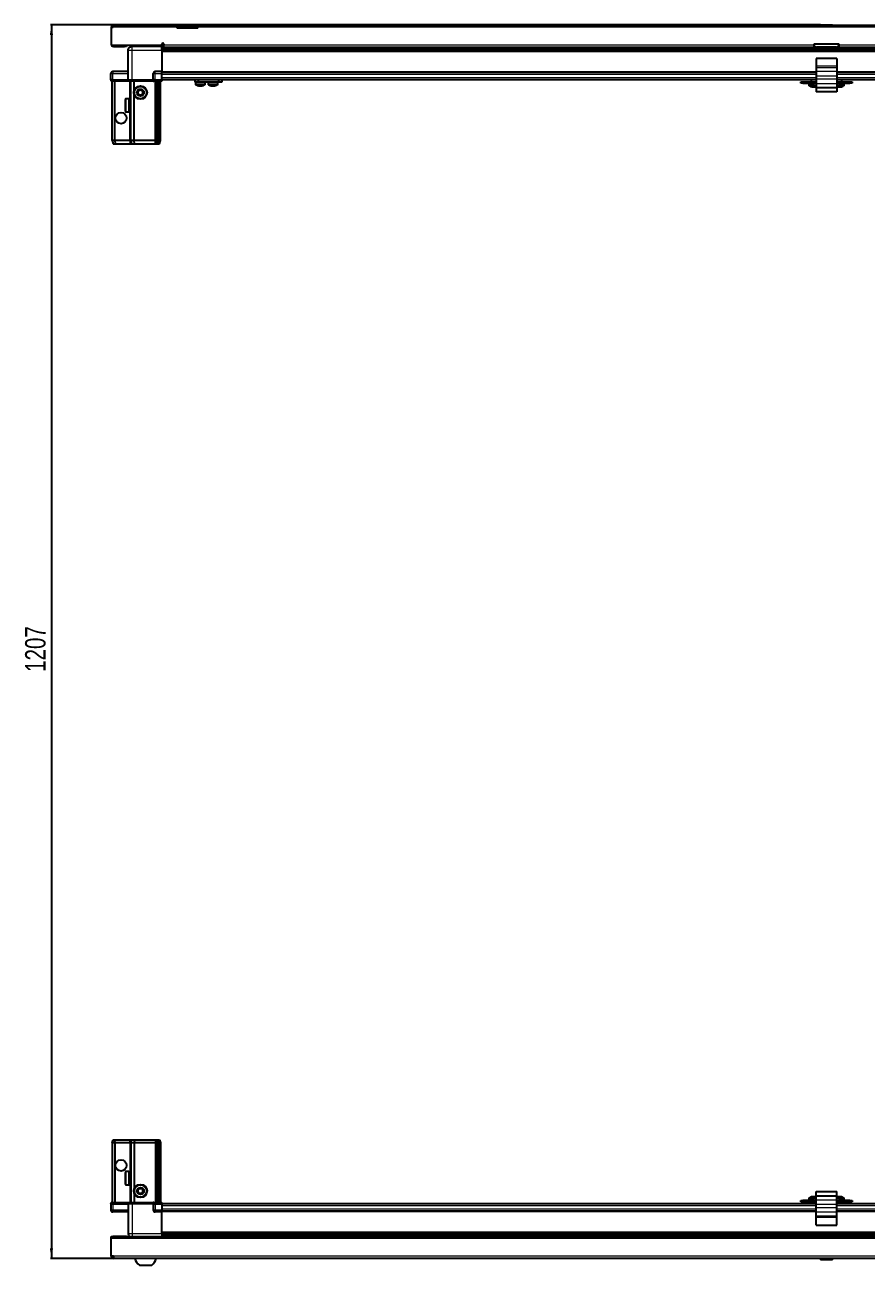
# Model space of a CAD drawing. Header units: millimetres. Extents: x 1256 to 5880, y -366 to 2004.
# Drawn here: x 1328 to 2152, y -366 to 848 of the extents above; entities that cross this region are included whole.
import ezdxf

# ---------------------------------------------------------------- set-up
doc = ezdxf.new("R2010")
doc.units = ezdxf.units.MM
doc.layers.add('FORMAT', color=7, linetype='Continuous')
doc.styles.add('SLDTEXTSTYLE0', font='TXT', dxfattribs={"width": 0.75})
doc.dimstyles.new('SLDDIMSTYLE0', dxfattribs={"dimtxt": 20, "dimasz": 10, "dimexe": 0, "dimexo": 0.0625, "dimgap": 5, "dimtad": 2, "dimdec": 1, "dimrnd": 1e-09, "dimzin": 12, "dimdsep": 46, "dimtxsty": 'SLDTEXTSTYLE0', "dimsah": 1, "dimcen": 0.09, "dimadec": 0, "dimazin": 3, "dimtfac": 1, "dimtofl": 0, "dimtmove": 0, "dimatfit": 3, "dimfxl": 0, "dimfrac": 2, "dimtolj": 1, "dimtzin": 12, "dimarcsym": 0})

# ---------------------------------------------------------------- blocks, each defined once
blk = doc.blocks.new('_D_9')
at = {"layer": 'FORMAT'}
for p, q in [((2106.7, 847.9), (1353.5, 847.9)), ((1354.5, 847.9), (1354.5, -359.1)), ((1415.1, -359.1), (1353.5, -359.1))]:
    blk.add_line(p, q, dxfattribs=at)
for points in [[(1354.5, 847.9), (1352.9, 837.9), (1356, 837.9)], [(1354.5, -359.1), (1356, -349.1), (1352.9, -349.1)]]:
    blk.add_solid(points, dxfattribs=at)
at = {"layer": 'FORMAT', "insert": (1328.7, 214.9), "char_height": 20, "attachment_point": 1, "rotation": 90, "style": 'SLDTEXTSTYLE0'}
blk.add_mtext('1207', dxfattribs=at)

msp = doc.modelspace()

# ---------------------------------------------------------------- linework, layer by layer
at = {"color": 7, "linetype": 'Continuous', "lineweight": 25}
for p, q in [((1413.99, 845.53), (1412.99, 845.53)), ((1412.99, 845.53), (1412.99, 844.63)), ((1412.99, 844.63), (1412.99, 828.13)), ((1413.99, 844.63), (1412.99, 844.63)), ((1413.99, 845.53), (1413.99, 844.63)), ((1414.59, 847.63), (1477.49, 847.63)), ((1477.49, 845.53), (1477.49, 847.63)), ((1477.49, 847.63), (1487.49, 847.63)), ((1487.49, 846.13), (1477.49, 846.13)), ((1477.49, 844.63), (1477.49, 845.53)), ((1497.49, 844.63), (1477.49, 844.63)), ((1487.49, 847.63), (1497.49, 847.63)), ((1497.49, 846.13), (1487.49, 846.13)), ((1497.49, 847.63), (2727.49, 847.63)), ((1497.49, 847.63), (1497.49, 845.53)), ((1497.49, 844.63), (1497.49, 845.53)), ((2106.7, 847.93), (2106.7, 847.63)), ((2106.7, 847.93), (2118.27, 847.93)), ((2118.27, 847.63), (2118.27, 847.93)), ((1412.99, 828.13), (1462.49, 828.13)), ((1415.09, 826.63), (1425.99, 826.63)), ((1427.99, 826.63), (1425.99, 826.63)), ((1427.99, 828.13), (1427.99, 826.63)), ((1433.24, 828.13), (1433.24, 826.63)), ((1462.49, 826.63), (1433.49, 826.63)), ((1459.74, 826.63), (1459.74, 828.13)), ((1462.49, 828.13), (1462.49, 828.98)), ((1462.49, 828.13), (1462.49, 826.63)), ((1462.49, 825.98), (1486.37, 825.98)), ((1464.49, 828.98), (1464.49, 828.23)), ((1464.49, 826.13), (1464.49, 828.23)), ((1464.49, 826.13), (2099.99, 826.13)), ((1480.99, 826.13), (1480.99, 825.98)), ((1481.15, 826.13), (1481.15, 825.98)), ((1481.36, 826.13), (1481.36, 825.98)), ((1481.91, 826.13), (1481.91, 825.98)), ((1482.32, 826.13), (1482.32, 825.98)), ((1483.21, 826.13), (1483.21, 825.98)), ((1483.79, 826.13), (1483.79, 825.98)), ((1484.93, 826.13), (1484.93, 825.98)), ((1485.63, 826.13), (1485.63, 825.98)), ((1486.37, 825.98), (1486.91, 825.98)), ((1486.91, 826.13), (1486.91, 825.98)), ((1486.91, 825.98), (1487.64, 825.98)), ((1486.91, 825.98), (1486.91, 825.98)), ((1487.09, 826.13), (1487.09, 825.98)), ((1487.59, 826.13), (1487.59, 825.98)), ((1487.64, 826.13), (1487.64, 825.98)), ((1487.64, 825.98), (1488.61, 825.98)), ((1487.64, 825.98), (1487.64, 825.98)), ((1488.61, 825.98), (2736.37, 825.98)), ((1488.93, 826.13), (1488.93, 825.98)), ((1488.95, 826.13), (1488.95, 825.98)), ((1489.64, 826.13), (1489.64, 825.98)), ((1490.82, 826.13), (1490.82, 825.98)), ((1491.43, 826.13), (1491.43, 825.98)), ((1492.38, 826.13), (1492.38, 825.98)), ((1492.84, 826.13), (1492.84, 825.98)), ((1493.47, 826.13), (1493.47, 825.98)), ((1493.72, 826.13), (1493.72, 825.98)), ((1493.96, 826.13), (1493.96, 825.98)), ((1493.99, 826.13), (1493.99, 825.98)), ((2124.99, 829.13), (2099.99, 829.13)), ((2099.99, 829.13), (2099.99, 828.23)), ((2099.99, 828.23), (2099.99, 826.13)), ((2121.99, 826.13), (2102.99, 826.13)), ((2124.99, 828.23), (2124.99, 829.13)), ((2124.99, 826.13), (2124.99, 828.23)), ((2124.99, 826.13), (2760.49, 826.13)), ((1429.49, 794.13), (1429.49, 823.13)), ((2762.49, 824.19), (1462.49, 824.19)), ((2762.49, 824.15), (1462.49, 824.15)), ((1462.49, 823.13), (1462.49, 802.13)), ((2122.49, 815.08), (2102.49, 815.08)), ((2102.49, 815.08), (2102.49, 807.35)), ((2122.49, 815.08), (2122.49, 807.35)), ((1429.49, 802.13), (1414.49, 802.13)), ((1462.49, 802.13), (1455.99, 802.13)), ((1462.49, 800.13), (1462.49, 802.13)), ((1462.49, 801.48), (2102.49, 801.48)), ((2102.49, 807.35), (2102.49, 805.91)), ((2102.49, 805.91), (2102.49, 802.14)), ((2102.49, 802.14), (2102.49, 797.82)), ((2122.49, 807.35), (2122.49, 805.91)), ((2122.49, 805.91), (2122.49, 802.14)), ((2122.49, 802.14), (2122.49, 797.82)), ((2122.49, 801.48), (2762.49, 801.48)), ((1412.49, 794.13), (1412.49, 800.13)), ((1412.49, 794.13), (1412.49, 793.8)), ((1414.49, 794.13), (1412.49, 794.13)), ((1412.49, 794.13), (1412.49, 793.8)), ((1412.49, 794.13), (1412.49, 794.13)), ((1412.49, 793.8), (1412.99, 792.93)), ((1412.49, 793.8), (1412.99, 792.93)), ((1412.99, 792.93), (1414.49, 792.93)), ((1413.99, 734.63), (1413.99, 792.93)), ((1414.49, 794.13), (1429.29, 794.13)), ((1429.29, 792.93), (1414.49, 792.93)), ((1416.49, 734.63), (1416.49, 792.93)), ((1429.29, 794.13), (1429.49, 794.13)), ((1429.49, 792.93), (1429.29, 792.93)), ((1429.49, 794.13), (1429.49, 792.93)), ((1429.49, 794.13), (1433.49, 794.13)), ((1433.49, 792.93), (1429.49, 792.93)), ((1431.99, 734.63), (1431.99, 792.93)), ((1433.49, 794.13), (1453.79, 794.13)), ((1453.79, 792.93), (1433.49, 792.93)), ((1435.49, 784.13), (1435.49, 792.93)), ((1453.79, 794.13), (1453.99, 794.13)), ((1453.99, 792.93), (1453.79, 792.93)), ((1453.99, 794.13), (1453.99, 800.13)), ((1453.99, 794.13), (1453.99, 792.93)), ((1455.99, 794.13), (1453.99, 794.13)), ((1453.99, 794.13), (1455.99, 794.13)), ((1453.99, 792.93), (1454.67, 792.93)), ((1462.49, 792.93), (1454.67, 792.93)), ((1455.99, 794.13), (1462.49, 794.13)), ((1455.99, 793.8), (1462.49, 793.8)), ((1456.99, 734.63), (1456.99, 792.93)), ((1457.99, 734.63), (1457.99, 792.93)), ((1459.49, 734.63), (1459.49, 792.93)), ((1460.99, 734.63), (1460.99, 792.93)), ((1462.49, 794.13), (1462.49, 800.13)), ((1462.49, 794.28), (2102.49, 794.28)), ((1462.49, 794.13), (1462.49, 793.8)), ((1462.49, 793.8), (1462.49, 792.93)), ((1494.94, 791.78), (1494.94, 794.28)), ((1497.94, 791.78), (1494.94, 791.78)), ((1495.29, 791.78), (1495.29, 789.87)), ((1497.94, 794.28), (1497.94, 791.78)), ((1518.14, 791.78), (1497.94, 791.78)), ((1504.79, 789.87), (1504.79, 791.78)), ((1507.74, 791.78), (1507.74, 789.87)), ((1507.79, 791.78), (1507.79, 789.87)), ((1517.29, 789.87), (1517.29, 791.78)), ((1518.14, 791.78), (1518.14, 794.28)), ((1521.14, 791.78), (1518.14, 791.78)), ((1521.14, 794.28), (1521.14, 791.78)), ((2087.49, 790.78), (2087.49, 792.28)), ((2087.49, 792.28), (2089.49, 792.28)), ((2089.49, 790.78), (2087.49, 790.78)), ((2089.49, 792.28), (2089.49, 790.78)), ((2089.49, 792.28), (2100.74, 792.28)), ((2089.49, 790.78), (2100.74, 790.78)), ((2095.24, 790.78), (2095.24, 788.87)), ((2097.49, 794.28), (2097.49, 792.28)), ((2100.74, 790.78), (2100.74, 792.28)), ((2100.74, 792.28), (2102.49, 792.28)), ((2102.49, 790.78), (2100.74, 790.78)), ((2102.49, 797.82), (2102.49, 794.59)), ((2102.49, 794.59), (2102.49, 790.26)), ((2102.49, 790.26), (2102.49, 786.28)), ((2122.49, 797.82), (2122.49, 794.59)), ((2122.49, 794.59), (2122.49, 790.26)), ((2122.49, 794.28), (2762.49, 794.28)), ((2122.49, 792.28), (2124.24, 792.28)), ((2124.24, 790.78), (2122.49, 790.78)), ((2122.49, 790.26), (2122.49, 786.28)), ((2124.24, 792.28), (2124.24, 790.78)), ((2124.24, 792.28), (2135.49, 792.28)), ((2124.24, 790.78), (2135.49, 790.78)), ((2127.49, 792.28), (2127.49, 794.28)), ((2129.74, 788.87), (2129.74, 790.78)), ((2135.49, 790.78), (2135.49, 792.28)), ((2135.49, 792.28), (2137.49, 792.28)), ((2137.49, 790.78), (2135.49, 790.78)), ((2137.49, 792.28), (2137.49, 790.78)), ((1435.49, 734.63), (1435.49, 779.13)), ((2122.49, 786.28), (2102.49, 786.28)), ((2102.49, 786.28), (2102.49, 782.28)), ((2122.49, 782.28), (2102.49, 782.28)), ((2122.49, 787.48), (2122.74, 787.4)), ((2122.49, 786.28), (2122.49, 782.28)), ((1426.79, 763.43), (1426.79, 774.83)), ((1430.49, 775.63), (1427.59, 775.63)), ((1429.99, 775.54), (1430.49, 775.54)), ((1429.99, 775.54), (1429.99, 775.37)), ((1429.99, 775.37), (1430.49, 775.37)), ((1429.99, 774.88), (1430.49, 774.88)), ((1429.99, 774.88), (1429.99, 774.5)), ((1429.99, 774.5), (1430.49, 774.5)), ((1429.99, 773.67), (1430.49, 773.67)), ((1429.99, 773.67), (1429.99, 773.11)), ((1429.99, 773.11), (1430.49, 773.11)), ((1429.99, 772.01), (1430.49, 772.01)), ((1429.99, 772.01), (1429.99, 771.33)), ((1429.99, 771.33), (1430.49, 771.33)), ((1429.99, 770.07), (1430.49, 770.07)), ((1429.99, 770.07), (1429.99, 769.33)), ((1429.99, 769.76), (1430.49, 769.76)), ((1429.99, 769.33), (1430.49, 769.33)), ((1429.99, 768.03), (1430.49, 768.03)), ((1429.99, 768.03), (1429.99, 767.31)), ((1429.99, 767.9), (1430.49, 767.9)), ((1429.99, 767.31), (1430.49, 767.31)), ((1429.99, 766.11), (1430.49, 766.11)), ((1429.99, 766.11), (1429.99, 765.47)), ((1429.99, 765.47), (1430.49, 765.47)), ((1430.49, 775.54), (1430.49, 775.63)), ((1430.49, 775.37), (1430.49, 775.54)), ((1430.49, 774.88), (1430.49, 775.37)), ((1430.49, 774.5), (1430.49, 774.88)), ((1430.49, 773.67), (1430.49, 774.5)), ((1430.49, 773.11), (1430.49, 773.67)), ((1430.59, 773.53), (1430.49, 773.53)), ((1430.49, 772.01), (1430.49, 773.11)), ((1430.49, 771.33), (1430.49, 772.01)), ((1430.49, 770.07), (1430.49, 771.33)), ((1430.49, 769.76), (1430.49, 770.07)), ((1430.49, 768.03), (1430.49, 769.33)), ((1430.49, 767.31), (1430.49, 767.9)), ((1430.49, 766.11), (1430.49, 767.31)), ((1430.49, 765.47), (1430.49, 766.11)), ((1430.49, 764.48), (1430.49, 765.47)), ((1430.49, 764.73), (1430.59, 764.73)), ((1430.59, 772.02), (1430.59, 773.53)), ((1430.59, 764.73), (1430.59, 772.02)), ((1431.47, 772.44), (1430.99, 773.13)), ((1430.99, 765.13), (1430.99, 773.13)), ((1430.99, 765.13), (1431.47, 765.82)), ((1431.96, 773.13), (1431.47, 772.44)), ((1431.47, 765.82), (1431.47, 772.44)), ((1431.47, 765.82), (1431.96, 765.13)), ((1431.99, 773.13), (1431.96, 773.13)), ((1431.96, 765.13), (1431.96, 773.13)), ((1431.96, 765.13), (1431.99, 765.13)), ((1427.59, 762.63), (1430.49, 762.63)), ((1429.99, 764.48), (1430.49, 764.48)), ((1429.99, 764.48), (1429.99, 763.99)), ((1429.99, 763.99), (1430.49, 763.99)), ((1429.99, 763.3), (1430.49, 763.3)), ((1429.99, 763.3), (1429.99, 763.01)), ((1429.99, 763.01), (1430.49, 763.01)), ((1429.99, 762.7), (1430.49, 762.7)), ((1429.99, 762.7), (1429.99, 762.63)), ((1429.99, 762.63), (1430.49, 762.63)), ((1430.49, 763.99), (1430.49, 764.48)), ((1430.49, 763.3), (1430.49, 763.99)), ((1430.49, 763.01), (1430.49, 763.3)), ((1430.49, 762.7), (1430.49, 763.01)), ((1430.49, 762.63), (1430.49, 762.7)), ((1430.49, 762.63), (1430.49, 762.63)), ((1413.99, 734.63), (1414.79, 731.63)), ((1416.49, 734.63), (1413.99, 734.63)), ((1414.79, 731.63), (1416.64, 731.63)), ((1430.99, 734.63), (1416.49, 734.63)), ((1416.49, 734.63), (1416.64, 731.63)), ((1416.64, 731.63), (1430.99, 731.63)), ((1431.99, 734.63), (1430.99, 734.63)), ((1430.99, 731.63), (1432.79, 731.63)), ((1435.49, 734.63), (1431.99, 734.63)), ((1431.99, 734.63), (1432.79, 731.63)), ((1432.79, 731.63), (1435.82, 731.63)), ((1455.99, 734.63), (1435.49, 734.63)), ((1435.82, 731.63), (1435.49, 734.63)), ((1435.82, 731.63), (1455.99, 731.63)), ((1456.99, 734.63), (1455.99, 734.63)), ((1455.99, 731.63), (1457.79, 731.63)), ((1457.99, 734.63), (1456.99, 734.63)), ((1457.79, 731.63), (1456.99, 734.63)), ((1457.79, 731.63), (1458.53, 731.63)), ((1459.49, 734.63), (1457.99, 734.63)), ((1458.53, 731.63), (1457.99, 734.63)), ((1458.53, 731.63), (1459.03, 731.63)), ((1459.03, 731.63), (1459.49, 734.63)), ((1459.03, 731.63), (1460.18, 731.63)), ((1460.99, 734.63), (1459.49, 734.63)), ((1460.18, 731.63), (1460.99, 734.63)), ((1413.99, -246.07), (1414.79, -243.07)), ((1413.99, -246.07), (1413.99, -304.37)), ((1416.49, -246.07), (1413.99, -246.07)), ((1414.79, -243.07), (1416.64, -243.07)), ((1416.49, -246.07), (1416.64, -243.07)), ((1430.99, -246.07), (1416.49, -246.07)), ((1416.49, -246.07), (1416.49, -304.37)), ((1416.64, -243.07), (1430.99, -243.07)), ((1430.99, -243.07), (1432.79, -243.07)), ((1431.99, -246.07), (1430.99, -246.07)), ((1431.99, -246.07), (1432.79, -243.07)), ((1435.49, -246.07), (1431.99, -246.07)), ((1431.99, -246.07), (1431.99, -304.37)), ((1432.79, -243.07), (1435.82, -243.07)), ((1435.82, -243.07), (1435.49, -246.07)), ((1435.49, -246.07), (1435.49, -290.57)), ((1455.99, -246.07), (1435.49, -246.07)), ((1435.82, -243.07), (1455.99, -243.07)), ((1455.99, -243.07), (1457.79, -243.07)), ((1456.99, -246.07), (1455.99, -246.07)), ((1457.79, -243.07), (1456.99, -246.07)), ((1456.99, -246.07), (1456.99, -304.37)), ((1457.99, -246.07), (1456.99, -246.07)), ((1457.79, -243.07), (1458.53, -243.07)), ((1458.53, -243.07), (1457.99, -246.07)), ((1457.99, -246.07), (1457.99, -304.37)), ((1459.49, -246.07), (1457.99, -246.07)), ((1458.53, -243.07), (1459.03, -243.07)), ((1459.03, -243.07), (1460.18, -243.07)), ((1459.03, -243.07), (1459.49, -246.07)), ((1459.49, -246.07), (1459.49, -304.37)), ((1460.99, -246.07), (1459.49, -246.07)), ((1460.18, -243.07), (1460.99, -246.07)), ((1460.99, -246.07), (1460.99, -304.37)), ((1426.79, -286.27), (1426.79, -274.87)), ((1429.99, -274.07), (1427.59, -274.07)), ((1429.99, -274.07), (1429.99, -274.08)), ((1429.99, -274.08), (1430.49, -274.08)), ((1429.99, -274.26), (1430.49, -274.26)), ((1429.99, -274.26), (1429.99, -274.48)), ((1429.99, -274.48), (1430.49, -274.48)), ((1429.99, -275.06), (1430.49, -275.06)), ((1429.99, -275.06), (1429.99, -275.48)), ((1429.99, -275.48), (1430.49, -275.48)), ((1429.99, -276.39), (1430.49, -276.39)), ((1429.99, -276.39), (1429.99, -276.98)), ((1429.99, -276.98), (1430.49, -276.98)), ((1429.99, -278.13), (1430.49, -278.13)), ((1429.99, -278.13), (1429.99, -278.83)), ((1429.99, -278.83), (1430.49, -278.83)), ((1430.49, -274.26), (1430.49, -274.08)), ((1430.49, -274.48), (1430.49, -274.26)), ((1430.49, -275.06), (1430.49, -274.48)), ((1430.49, -275.48), (1430.49, -275.06)), ((1430.49, -276.39), (1430.49, -275.48)), ((1430.59, -276.17), (1430.49, -276.17)), ((1430.49, -276.98), (1430.49, -276.39)), ((1430.49, -278.13), (1430.49, -276.98)), ((1430.49, -278.83), (1430.49, -278.13)), ((1430.49, -280.12), (1430.49, -278.83)), ((1430.59, -284.97), (1430.59, -276.17)), ((1431.47, -277.26), (1430.99, -276.57)), ((1430.99, -284.57), (1430.99, -276.57)), ((1431.96, -276.57), (1431.47, -277.26)), ((1431.47, -283.88), (1431.47, -277.26)), ((1431.99, -276.57), (1431.96, -276.57)), ((1431.96, -284.57), (1431.96, -276.57)), ((1427.59, -287.07), (1429.99, -287.07)), ((1429.99, -280.12), (1430.49, -280.12)), ((1429.99, -280.12), (1429.99, -280.85)), ((1429.99, -280.26), (1430.49, -280.26)), ((1429.99, -280.76), (1430.49, -280.76)), ((1429.99, -280.85), (1430.49, -280.85)), ((1429.99, -282.14), (1430.49, -282.14)), ((1429.99, -282.14), (1429.99, -282.85)), ((1429.99, -282.85), (1430.49, -282.85)), ((1429.99, -284.01), (1430.49, -284.01)), ((1429.99, -284.01), (1429.99, -284.62)), ((1429.99, -284.62), (1430.49, -284.62)), ((1429.99, -285.55), (1430.49, -285.55)), ((1429.99, -285.55), (1429.99, -285.99)), ((1429.99, -285.99), (1430.49, -285.99)), ((1429.99, -286.6), (1430.49, -286.6)), ((1429.99, -286.6), (1429.99, -286.83)), ((1429.99, -286.83), (1430.49, -286.83)), ((1429.99, -287.05), (1430.49, -287.05)), ((1429.99, -287.05), (1429.99, -287.07)), ((1429.99, -287.06), (1430.49, -287.06)), ((1430.49, -280.26), (1430.49, -280.12)), ((1430.49, -280.85), (1430.49, -280.76)), ((1430.49, -282.14), (1430.49, -280.85)), ((1430.49, -282.85), (1430.49, -282.14)), ((1430.49, -284.01), (1430.49, -282.85)), ((1430.49, -284.62), (1430.49, -284.01)), ((1430.49, -285.55), (1430.49, -284.62)), ((1430.49, -284.97), (1430.59, -284.97)), ((1430.49, -285.99), (1430.49, -285.55)), ((1430.49, -286.6), (1430.49, -285.99)), ((1430.49, -286.83), (1430.49, -286.6)), ((1430.49, -287.05), (1430.49, -286.83)), ((1430.49, -287.06), (1430.49, -287.05)), ((1430.99, -284.57), (1431.47, -283.88)), ((1431.47, -283.88), (1431.96, -284.57)), ((1431.96, -284.57), (1431.99, -284.57)), ((1435.49, -295.57), (1435.49, -304.37)), ((2087.49, -303.72), (2087.49, -302.22)), ((2087.49, -302.22), (2089.49, -302.22)), ((2089.49, -302.22), (2089.49, -303.72)), ((2100.74, -302.22), (2089.49, -302.22)), ((2095.24, -300.31), (2095.24, -302.22)), ((2100.74, -303.72), (2100.74, -302.22)), ((2100.74, -302.22), (2102.49, -302.22)), ((2101.16, -298.73), (2101.16, -298.74)), ((2102.49, -293.72), (2122.49, -293.72)), ((2102.49, -297.72), (2102.49, -293.72)), ((2102.49, -297.72), (2122.49, -297.72)), ((2102.49, -301.7), (2102.49, -297.72)), ((2102.49, -306.03), (2102.49, -301.7)), ((2122.49, -297.72), (2122.49, -293.72)), ((2122.49, -301.7), (2122.49, -297.72)), ((2122.49, -306.03), (2122.49, -301.7)), ((2122.49, -302.22), (2124.24, -302.22)), ((2124.24, -302.22), (2124.24, -303.72)), ((2135.49, -302.22), (2124.24, -302.22)), ((2126.16, -298.73), (2126.16, -298.74)), ((2129.74, -302.22), (2129.74, -300.31)), ((2135.49, -303.72), (2135.49, -302.22)), ((2135.49, -302.22), (2137.49, -302.22)), ((2137.49, -302.22), (2137.49, -303.72)), ((1412.99, -304.37), (1412.49, -305.24)), ((1412.49, -305.57), (1412.49, -305.24)), ((1412.49, -305.57), (1414.49, -305.57)), ((1412.49, -305.57), (1412.49, -311.57)), ((1414.49, -304.37), (1412.99, -304.37)), ((1414.49, -304.37), (1429.29, -304.37)), ((1429.29, -305.57), (1414.49, -305.57)), ((1414.49, -305.57), (1429.29, -305.57)), ((1429.49, -313.57), (1414.49, -313.57)), ((1429.29, -304.37), (1429.49, -304.37)), ((1429.49, -305.57), (1429.29, -305.57)), ((1429.49, -305.57), (1429.49, -304.37)), ((1429.49, -304.37), (1433.49, -304.37)), ((1433.49, -305.57), (1429.49, -305.57)), ((1429.49, -305.57), (1429.49, -334.57)), ((1433.49, -304.37), (1453.79, -304.37)), ((1453.79, -305.57), (1433.49, -305.57)), ((1453.79, -304.37), (1453.99, -304.37)), ((1453.99, -305.57), (1453.79, -305.57)), ((1453.99, -305.57), (1453.99, -304.37)), ((1454.67, -304.37), (1453.99, -304.37)), ((1453.99, -305.57), (1455.99, -305.57)), ((1453.99, -305.57), (1453.99, -311.57)), ((1454.67, -304.37), (1462.49, -304.37)), ((1462.49, -305.24), (1455.99, -305.24)), ((1462.49, -305.57), (1455.99, -305.57)), ((1455.99, -305.57), (1462.49, -305.57)), ((1462.49, -313.57), (1455.99, -313.57)), ((1462.49, -304.37), (1462.49, -305.24)), ((1462.49, -305.24), (1462.49, -305.24)), ((1462.49, -305.57), (1462.49, -305.24)), ((1462.49, -305.57), (1462.49, -305.57)), ((1462.49, -305.57), (1462.49, -311.57)), ((2102.49, -305.72), (1462.49, -305.72)), ((1462.49, -311.57), (1462.49, -313.57)), ((2102.49, -312.92), (1462.49, -312.92)), ((1462.49, -334.57), (1462.49, -313.57)), ((2089.49, -303.72), (2087.49, -303.72)), ((2100.74, -303.72), (2089.49, -303.72)), ((2097.49, -303.72), (2097.49, -305.72)), ((2102.49, -303.72), (2100.74, -303.72)), ((2102.49, -309.25), (2102.49, -306.03)), ((2102.49, -313.58), (2102.49, -309.25)), ((2102.49, -317.35), (2102.49, -313.58)), ((2124.24, -303.72), (2122.49, -303.72)), ((2762.49, -305.72), (2122.49, -305.72)), ((2122.49, -309.25), (2122.49, -306.03)), ((2122.49, -313.58), (2122.49, -309.25)), ((2762.49, -312.92), (2122.49, -312.92)), ((2122.49, -317.35), (2122.49, -313.58)), ((2135.49, -303.72), (2124.24, -303.72)), ((2127.49, -305.72), (2127.49, -303.72)), ((2137.49, -303.72), (2135.49, -303.72)), ((2102.49, -318.79), (2102.49, -317.35)), ((2102.49, -326.52), (2102.49, -318.79)), ((2102.49, -326.52), (2122.49, -326.52)), ((2122.49, -318.79), (2122.49, -317.35)), ((2122.49, -326.52), (2122.49, -318.79)), ((1412.99, -339.67), (1412.99, -337.57)), ((1412.99, -337.57), (2811.99, -337.57)), ((1412.99, -356.97), (1412.99, -339.67)), ((1427.99, -337.47), (1415.09, -337.47)), ((1427.99, -337.47), (1427.99, -337.57)), ((1462.49, -335.59), (2762.49, -335.59)), ((1462.49, -335.63), (2762.49, -335.63)), ((1486.37, -337.42), (1462.49, -337.42)), ((1480.99, -337.57), (1480.99, -337.42)), ((1481.03, -337.57), (1481.03, -337.42)), ((1481.3, -337.57), (1481.3, -337.42)), ((1481.56, -337.57), (1481.56, -337.42)), ((1482.21, -337.57), (1482.21, -337.42)), ((1482.67, -337.57), (1482.67, -337.42)), ((1483.64, -337.57), (1483.64, -337.42)), ((1484.26, -337.57), (1484.26, -337.42)), ((1485.45, -337.57), (1485.45, -337.42)), ((1486.11, -337.57), (1486.11, -337.42)), ((1486.16, -337.57), (1486.16, -337.42)), ((1487.45, -337.42), (1486.37, -337.42)), ((1488.19, -337.42), (1487.45, -337.42)), ((1487.45, -337.57), (1487.45, -337.42)), ((1487.45, -337.42), (1487.45, -337.42)), ((1487.47, -337.57), (1487.47, -337.42)), ((1487.96, -337.57), (1487.96, -337.42)), ((1488.19, -337.57), (1488.19, -337.42)), ((1488.61, -337.42), (1488.19, -337.42)), ((1488.19, -337.42), (1488.19, -337.42)), ((2736.37, -337.42), (1488.61, -337.42)), ((1489.46, -337.57), (1489.46, -337.42)), ((1490.15, -337.57), (1490.15, -337.42)), ((1491.28, -337.57), (1491.28, -337.42)), ((1491.86, -337.57), (1491.86, -337.42)), ((1492.73, -337.57), (1492.73, -337.42)), ((1493.13, -337.57), (1493.13, -337.42)), ((1493.66, -337.57), (1493.66, -337.42)), ((1493.85, -337.57), (1493.85, -337.42)), ((1493.99, -337.57), (1493.99, -337.42)), ((1415.09, -356.97), (1412.99, -356.97)), ((1415.09, -356.97), (1415.09, -359.07)), ((2809.89, -359.07), (1415.09, -359.07)), ((2107.69, -359.07), (2106.7, -360.05)), ((2106.7, -360.05), (2106.7, -360.57)), ((2118.27, -360.05), (2106.7, -360.05)), ((2118.27, -360.57), (2106.7, -360.57)), ((2118.27, -360.05), (2117.29, -359.07)), ((2118.27, -360.57), (2118.27, -360.05)), ((1440.49, -365.67), (1452.49, -365.67))]:
    msp.add_line(p, q, dxfattribs=at)
at = {"color": 8, "linetype": 'Continuous', "lineweight": 18}
for p, q in [((1477.49, 845.53), (1413.99, 845.53)), ((1487.49, 846.13), (1487.49, 847.63)), ((2727.49, 845.53), (1497.49, 845.53)), ((1415.09, 828.13), (1415.09, 826.63)), ((1425.99, 826.63), (1425.99, 828.13)), ((1462.49, 826.63), (1464.49, 826.63)), ((2762.49, 825.4), (1462.49, 825.4)), ((1464.49, 828.23), (2099.99, 828.23)), ((2099.99, 826.63), (2101.33, 826.63)), ((2123.65, 826.63), (2124.99, 826.63)), ((2124.99, 828.23), (2760.49, 828.23)), ((1433.49, 823.13), (1462.49, 823.13)), ((1433.49, 794.13), (1433.49, 823.13)), ((1462.49, 822.95), (2762.49, 822.95)), ((2762.49, 821.53), (1462.49, 821.53)), ((1414.49, 802.13), (1414.49, 800.13)), ((1455.99, 800.13), (1455.99, 802.13)), ((1462.49, 802.13), (2102.49, 802.13)), ((2122.49, 807.35), (2102.49, 807.35)), ((2122.49, 805.91), (2102.49, 805.91)), ((2122.49, 802.14), (2102.49, 802.14)), ((2122.49, 802.13), (2762.49, 802.13)), ((1412.49, 800.13), (1414.49, 800.13)), ((1414.49, 800.13), (1429.49, 800.13)), ((1414.49, 794.13), (1414.49, 800.13)), ((1414.49, 794.13), (1414.49, 792.93)), ((1429.29, 792.93), (1429.29, 794.13)), ((1430.99, 773.13), (1430.99, 792.93)), ((1433.49, 794.13), (1433.49, 792.93)), ((1453.79, 792.93), (1453.79, 794.13)), ((1453.99, 800.13), (1455.99, 800.13)), ((1455.99, 800.13), (1462.49, 800.13)), ((1455.99, 794.13), (1455.99, 800.13)), ((1455.99, 794.13), (1455.99, 793.8)), ((1455.99, 734.63), (1455.99, 792.93)), ((1462.49, 799.48), (2102.49, 799.48)), ((1462.49, 796.28), (2102.49, 796.28)), ((1504.79, 789.87), (1495.29, 789.87)), ((1504.59, 789.51), (1495.48, 789.51)), ((1507.79, 789.87), (1507.74, 789.87)), ((1517.29, 789.87), (1507.79, 789.87)), ((1507.98, 789.51), (1507.93, 789.51)), ((1517.09, 789.51), (1507.98, 789.51)), ((2102.49, 788.87), (2095.24, 788.87)), ((2122.49, 797.82), (2102.49, 797.82)), ((2122.49, 794.59), (2102.49, 794.59)), ((2122.49, 790.26), (2102.49, 790.26)), ((2122.49, 799.48), (2762.49, 799.48)), ((2122.49, 796.28), (2762.49, 796.28)), ((2129.74, 788.87), (2122.49, 788.87)), ((2102.49, 788.51), (2095.43, 788.51)), ((2129.54, 788.51), (2122.49, 788.51)), ((1427.59, 762.63), (1427.59, 775.63)), ((1430.99, 734.63), (1430.99, 765.13)), ((1430.99, 734.63), (1430.99, 731.63)), ((1455.99, 731.63), (1455.99, 734.63)), ((1430.99, -246.07), (1430.99, -243.07)), ((1430.99, -246.07), (1430.99, -276.57)), ((1455.99, -243.07), (1455.99, -246.07)), ((1455.99, -246.07), (1455.99, -304.37)), ((1427.59, -287.07), (1427.59, -274.07)), ((1430.99, -284.57), (1430.99, -304.37)), ((2095.24, -300.31), (2099.99, -300.31)), ((2095.43, -299.94), (2099.99, -299.94)), ((2099.99, -299.94), (2102.49, -299.94)), ((2099.99, -300.31), (2102.49, -300.31)), ((2102.49, -301.7), (2122.49, -301.7)), ((2122.49, -299.94), (2124.99, -299.94)), ((2122.49, -300.31), (2124.99, -300.31)), ((2124.99, -299.94), (2129.54, -299.94)), ((2124.99, -300.31), (2129.74, -300.31)), ((1412.49, -311.57), (1414.49, -311.57)), ((1414.49, -305.57), (1414.49, -304.37)), ((1414.49, -305.57), (1414.49, -311.57)), ((1414.49, -311.57), (1429.49, -311.57)), ((1414.49, -313.57), (1414.49, -311.57)), ((1429.29, -305.57), (1429.29, -304.37)), ((1433.49, -305.57), (1433.49, -304.37)), ((1433.49, -305.57), (1433.49, -334.57)), ((1453.79, -305.57), (1453.79, -304.37)), ((1453.99, -311.57), (1455.99, -311.57)), ((1455.99, -305.57), (1455.99, -305.24)), ((1455.99, -305.57), (1455.99, -311.57)), ((1455.99, -311.57), (1462.49, -311.57)), ((1455.99, -311.57), (1455.99, -313.57)), ((1462.49, -305.57), (1462.49, -305.24)), ((2102.49, -307.72), (1462.49, -307.72)), ((2102.49, -310.92), (1462.49, -310.92)), ((2102.49, -313.57), (1462.49, -313.57)), ((2102.49, -306.03), (2122.49, -306.03)), ((2102.49, -309.25), (2122.49, -309.25)), ((2102.49, -313.58), (2122.49, -313.58)), ((2762.49, -307.72), (2122.49, -307.72)), ((2762.49, -310.92), (2122.49, -310.92)), ((2762.49, -313.57), (2122.49, -313.57)), ((2102.49, -317.35), (2122.49, -317.35)), ((2102.49, -318.79), (2122.49, -318.79)), ((2811.99, -339.67), (1412.99, -339.67)), ((1415.09, -337.57), (1415.09, -337.47)), ((1433.49, -334.57), (1462.49, -334.57)), ((1462.49, -332.97), (2762.49, -332.97)), ((2762.49, -334.39), (1462.49, -334.39)), ((1462.49, -336.83), (2762.49, -336.83)), ((2809.89, -356.97), (1415.09, -356.97))]:
    msp.add_line(p, q, dxfattribs=at)
at = {"color": 7, "linetype": 'Continuous', "lineweight": 25, "flags": 128}
for points in [[(2102.49, -298.92), (2102.48, -298.92), (2102.17, -298.82)], [(2122.84, -298.81), (2122.52, -298.91), (2122.49, -298.92)], [(1415.09, -337.47), (1414.68, -337.51), (1414.45, -337.57)]]:
    msp.add_lwpolyline(points, dxfattribs=at)
at = {"color": 7, "linetype": 'Continuous', "lineweight": 25}
for centre, radius in [((1441.49, 781.63), 6.5), ((1441.49, 781.63), 3.46), ((1422.49, 756.63), 5.5), ((1422.49, -268.07), 5.5), ((1441.49, -293.07), 6.5), ((1441.49, -293.07), 3.46)]:
    msp.add_circle(centre, radius, dxfattribs=at)
at = {"color": 8, "linetype": 'Continuous', "lineweight": 18}
for centre in [(1441.49, 781.63), (1441.49, -293.07)]:
    msp.add_circle(centre, 5.7, dxfattribs=at)
at = {"color": 7, "linetype": 'Continuous', "lineweight": 25}
for centre, radius, start, end in [((1415.09, 828.73), 2.1, 196.60155, 270), ((1463.49, 828.98), 1, 0, 180), ((2102.99, 829.13), 3, 180, 270), ((2121.99, 829.13), 3, 270, 360), ((1414.49, 800.13), 2, 90, 180), ((1455.99, 800.13), 2, 90, 180), ((1495.74, 789.87), 0.45, 180, 235.28209), ((1500.04, 796.08), 8, 235.28209, 258.9392), ((1500.04, 796.08), 8, 281.00757, 304.71791), ((1504.34, 789.87), 0.45, 304.71791, 0), ((1508.19, 789.87), 0.45, 180, 235.28209), ((1508.24, 789.87), 0.45, 180, 235.28209), ((1512.49, 796.08), 8, 235.28209, 255.8287), ((1512.54, 796.08), 8, 235.28209, 259.06255), ((1512.54, 796.08), 8, 280.87532, 304.71791), ((1516.84, 789.87), 0.45, 304.71791, 0), ((2095.69, 788.87), 0.45, 180, 235.28209), ((2129.29, 788.87), 0.45, 304.71791, 0), ((1441.49, 781.63), 2.5, 134.92207, 194.92207), ((1441.49, 781.63), 2.5, 194.92207, 254.92207), ((1441.49, 781.63), 2.5, 74.92207, 134.92207), ((1441.49, 781.63), 2.5, 254.92207, 314.92207), ((1441.49, 781.63), 2.5, 14.92207, 74.92207), ((1441.49, 781.63), 2.5, 314.92207, 14.92207), ((2099.99, 795.08), 8, 235.28209, 259.10263), ((2099.99, 795.08), 8, 280.79755, 288.20996), ((2124.99, 795.08), 8, 286.33055, 304.71791), ((1427.59, 774.83), 0.8, 90, 180), ((1430.99, 773.53), 0.4, 180, 270), ((1430.99, 764.73), 0.4, 90, 180), ((1427.59, 763.43), 0.8, 180, 270), ((1427.59, -274.87), 0.8, 90, 180), ((1430.99, -276.17), 0.4, 180, 270), ((1427.59, -286.27), 0.8, 180, 270), ((1430.99, -284.97), 0.4, 90, 180), ((1441.49, -293.07), 2.5, 87.37605, 147.37605), ((1441.49, -293.07), 2.5, 27.37605, 87.37605), ((1441.49, -293.07), 2.5, 147.37605, 207.37605), ((1441.49, -293.07), 2.5, 207.37605, 267.37605), ((1441.49, -293.07), 2.5, 267.37605, 327.37605), ((1441.49, -293.07), 2.5, 327.37605, 27.37605), ((2095.69, -300.31), 0.45, 124.71791, 180), ((2099.99, -306.52), 8, 105.59831, 124.71791), ((2124.99, -306.52), 8, 55.28209, 74.20809), ((2129.29, -300.31), 0.45, 0, 55.28209), ((1414.49, -311.57), 2, 180, 270), ((1455.99, -311.57), 2, 180, 270), ((1415.09, -356.97), 2.1, 180, 270), ((1415.09, -356.97), 0.6, 180, 270), ((1447.51, -356.05), 11.91, 194.70035, 233.8734), ((1445.46, -356.05), 11.91, 306.1266, 345.29965)]:
    msp.add_arc(centre, radius, start, end, dxfattribs=at)
for centre, start_param, end_param in [((1455.99, 790.33), 0, 0.7227342), ((1455.99, -301.77), 2.4188584, 3.1415927)]:
    msp.add_ellipse(centre, major_axis=(0, 3.46), ratio=0.5773503, start_param=start_param, end_param=end_param, dxfattribs=at)
for points, knots in [([(1414.58, 847.54), (1414.5, 847.53), (1414.18, 847.48), (1413.7, 847.15), (1413.23, 846.6), (1413.02, 846.02), (1413, 845.66), (1412.99, 845.53)], [0, 0, 0, 0, 0.0862, 0.3453145, 0.6044258, 0.863537, 1, 1, 1, 1]), ([(1413.99, 845.53), (1414.03, 845.78), (1414.12, 846.28), (1414.26, 846.92), (1414.39, 847.38), (1414.5, 847.6), (1414.57, 847.62), (1414.59, 847.63)], [0, 0, 0, 0, 0.23025534, 0.4485219, 0.6667858, 0.88504963, 1, 1, 1, 1]), ([(1429.49, 823.13), (1429.54, 823.57), (1429.61, 824.25), (1430.04, 825.06), (1430.5, 825.62), (1431.06, 826.08), (1431.87, 826.51), (1432.55, 826.58), (1432.99, 826.63)], [0, 0, 0, 0, 0.2394568, 0.3683607, 0.5, 0.6316393, 0.7605432, 1, 1, 1, 1]), ([(1433.49, 826.63), (1433.42, 826.63), (1433.29, 826.63), (1433.13, 826.63), (1433.01, 826.63), (1433, 826.63), (1432.99, 826.63)], [0, 0, 0, 0, 0.2493943, 0.5003335, 0.7501667, 1, 1, 1, 1]), ([(1462.49, 823.13), (1462.49, 823.52), (1462.49, 824.31), (1462.49, 825.36), (1462.49, 826.15), (1462.49, 826.57), (1462.49, 826.61), (1462.49, 826.63)], [0, 0, 0, 0, 0.2146939, 0.4293877, 0.6440816, 0.8587754, 1, 1, 1, 1]), ([(1438.7, 782.38), (1439.07, 782.75), (1439.75, 783.43), (1440.43, 784.1), (1440.75, 784.42)], [0, 0, 0, 0, 0.5346859, 1, 1, 1, 1]), ([(1439.44, 779.59), (1439.36, 779.93), (1439.14, 780.72), (1438.89, 781.68), (1438.73, 782.26), (1438.7, 782.38)], [0, 0, 0, 0, 0.3629006, 0.8668753, 1, 1, 1, 1]), ([(1442.23, 778.84), (1441.73, 778.98), (1440.8, 779.23), (1439.88, 779.48), (1439.44, 779.59)], [0, 0, 0, 0, 0.5346859, 1, 1, 1, 1]), ([(1440.75, 784.42), (1441.24, 784.29), (1442.17, 784.04), (1443.1, 783.79), (1443.53, 783.67)], [0, 0, 0, 0, 0.5346859, 1, 1, 1, 1]), ([(1444.28, 780.88), (1443.91, 780.52), (1443.23, 779.83), (1442.55, 779.16), (1442.23, 778.84)], [0, 0, 0, 0, 0.5346859, 1, 1, 1, 1]), ([(1443.53, 783.67), (1443.56, 783.55), (1443.72, 782.97), (1443.98, 782.01), (1444.19, 781.21), (1444.28, 780.88)], [0, 0, 0, 0, 0.1331247, 0.6370994, 1, 1, 1, 1]), ([(1498.54, 788.23), (1498.54, 788.23), (1498.54, 788.22), (1498.4, 788.25), (1498.22, 788.31), (1498.07, 788.36), (1498, 788.39), (1497.99, 788.4), (1497.99, 788.4), (1498, 788.4), (1498.02, 788.4), (1498.09, 788.39), (1498.38, 788.32), (1498.76, 788.25), (1499.17, 788.22), (1499.45, 788.24), (1499.6, 788.31), (1499.71, 788.38), (1499.78, 788.4), (1499.8, 788.4), (1499.83, 788.4), (1499.85, 788.4), (1499.89, 788.4), (1499.99, 788.36), (1500.15, 788.3), (1500.37, 788.24), (1500.67, 788.22), (1501.01, 788.24), (1501.32, 788.29), (1501.56, 788.34), (1501.68, 788.37), (1501.76, 788.38), (1501.81, 788.4), (1501.85, 788.4), (1501.86, 788.4), (1501.87, 788.4), (1501.87, 788.4)], [0, 0, 0, 0, 0.02609806, 0.07983731, 0.13720457, 0.17835712, 0.1990393, 0.20333955, 0.20768945, 0.21072293, 0.21454384, 0.22147953, 0.24860164, 0.35577715, 0.40489702, 0.45442268, 0.54604997, 0.59140385, 0.59711865, 0.60132508, 0.60438175, 0.60744379, 0.6119905, 0.62422862, 0.67851933, 0.75975016, 0.80430476, 0.84902576, 0.92362505, 0.95135982, 0.96870753, 0.97999594, 0.99114211, 0.99547316, 0.99884503, 1, 1, 1, 1]), ([(1501.87, 788.4), (1501.88, 788.4), (1501.88, 788.4), (1501.89, 788.4), (1501.84, 788.36), (1501.7, 788.3), (1501.56, 788.24), (1501.51, 788.22), (1501.55, 788.23), (1501.57, 788.23)], [0, 0, 0, 0, 0.01518292, 0.03653633, 0.09569973, 0.36014227, 0.67523868, 0.87453484, 1, 1, 1, 1]), ([(1511.02, 788.23), (1511.03, 788.23), (1511.05, 788.22), (1510.91, 788.27), (1510.75, 788.33), (1510.63, 788.39), (1510.63, 788.4), (1510.63, 788.4), (1510.65, 788.4), (1510.67, 788.4), (1510.76, 788.38), (1511.1, 788.3), (1511.52, 788.23), (1511.96, 788.22), (1512.18, 788.25), (1512.35, 788.31), (1512.47, 788.36), (1512.55, 788.39), (1512.6, 788.4), (1512.62, 788.4), (1512.64, 788.4), (1512.67, 788.4), (1512.73, 788.39), (1512.86, 788.32), (1513.01, 788.25), (1513.32, 788.22), (1513.7, 788.24), (1514.09, 788.31), (1514.39, 788.38), (1514.5, 788.4), (1514.52, 788.4), (1514.53, 788.4), (1514.54, 788.4), (1514.54, 788.4), (1514.48, 788.36), (1514.3, 788.3), (1514.1, 788.24), (1514.06, 788.23), (1514.05, 788.23)], [0, 0, 0, 0, 0.0283629, 0.08068229, 0.1383562, 0.16729235, 0.17091751, 0.17379549, 0.1766977, 0.18004982, 0.18639917, 0.21307731, 0.31901904, 0.35398038, 0.39928328, 0.44764465, 0.48233679, 0.49977215, 0.50339732, 0.50706434, 0.5096216, 0.51284268, 0.51868955, 0.54155386, 0.63190424, 0.67331293, 0.71506372, 0.79230674, 0.83054067, 0.83535832, 0.8389044, 0.84148121, 0.84406255, 0.84789549, 0.85821238, 0.90398018, 0.97245884, 1, 1, 1, 1]), ([(2098.48, 787.23), (2098.48, 787.22), (2098.49, 787.22), (2098.36, 787.26), (2098.17, 787.33), (2098.04, 787.39), (2098.03, 787.4), (2098.03, 787.4), (2098.04, 787.4), (2098.06, 787.4), (2098.11, 787.39), (2098.31, 787.35), (2098.65, 787.27), (2099.07, 787.22), (2099.4, 787.22), (2099.62, 787.27), (2099.78, 787.33), (2099.89, 787.39), (2099.96, 787.4), (2099.98, 787.4), (2100, 787.4), (2100.03, 787.4), (2100.1, 787.38), (2100.26, 787.3), (2100.44, 787.23), (2100.84, 787.22), (2101.16, 787.25), (2101.48, 787.31), (2101.72, 787.36), (2101.86, 787.39), (2101.91, 787.4), (2101.93, 787.4), (2101.94, 787.4), (2101.95, 787.4), (2101.93, 787.39), (2101.78, 787.32), (2101.59, 787.25), (2101.47, 787.22), (2101.49, 787.22), (2101.49, 787.22)], [0, 0, 0, 0, 0.0107986, 0.0543621, 0.1370986, 0.1577299, 0.1615047, 0.1653161, 0.1678592, 0.1703965, 0.1748191, 0.1884464, 0.2519024, 0.3158484, 0.35385, 0.4061453, 0.4637925, 0.4927153, 0.4963388, 0.4992154, 0.5021163, 0.5054668, 0.5118133, 0.5384791, 0.6443718, 0.679317, 0.724599, 0.772938, 0.8076141, 0.8250414, 0.8286649, 0.8323302, 0.8348863, 0.8381059, 0.84395, 0.8668038, 0.9571124, 0.9985019, 1, 1, 1, 1]), ([(2122.74, 787.4), (2122.74, 787.4), (2122.74, 787.4), (2122.75, 787.4), (2122.81, 787.38), (2123.11, 787.3), (2123.5, 787.23), (2123.76, 787.22), (2123.82, 787.25), (2123.82, 787.31), (2123.81, 787.36), (2123.81, 787.39), (2123.84, 787.4), (2123.85, 787.4), (2123.88, 787.4), (2123.9, 787.4), (2123.98, 787.39), (2124.23, 787.32), (2124.55, 787.25), (2124.98, 787.22), (2125.38, 787.24), (2125.71, 787.31), (2125.96, 787.38), (2126.07, 787.4), (2126.09, 787.4), (2126.11, 787.4), (2126.13, 787.4), (2126.15, 787.4), (2126.18, 787.36), (2126.15, 787.3), (2126.16, 787.24), (2126.28, 787.22), (2126.52, 787.24), (2126.78, 787.29), (2127, 787.34), (2127.1, 787.37), (2127.17, 787.38), (2127.21, 787.4), (2127.23, 787.4), (2127.24, 787.4), (2127.24, 787.4), (2127.24, 787.4)], [0, 0, 0, 0, 0.0019495, 0.0053008, 0.0116486, 0.0383202, 0.144236, 0.1791887, 0.2244806, 0.2728301, 0.3075137, 0.3249448, 0.3285691, 0.3322352, 0.3347919, 0.3380121, 0.3438576, 0.3667163, 0.4570446, 0.4984431, 0.5401837, 0.6174078, 0.6556324, 0.6604488, 0.663994, 0.6665702, 0.6691509, 0.6729829, 0.6832973, 0.7290539, 0.7975158, 0.8350667, 0.8727579, 0.9356307, 0.9590057, 0.9736265, 0.9831404, 0.9925345, 0.9961847, 0.9990266, 1, 1, 1, 1]), ([(1438.6, -292.94), (1438.88, -292.5), (1439.4, -291.69), (1439.92, -290.88), (1440.16, -290.51)], [0, 0, 0, 0, 0.5346859, 1, 1, 1, 1]), ([(1440.16, -290.51), (1440.68, -290.53), (1441.64, -290.57), (1442.6, -290.62), (1443.04, -290.64)], [0, 0, 0, 0, 0.5346859, 1, 1, 1, 1]), ([(1443.04, -290.64), (1443.2, -290.94), (1443.58, -291.67), (1444.04, -292.56), (1444.31, -293.09), (1444.37, -293.2)], [0, 0, 0, 0, 0.36290056, 0.86687533, 1, 1, 1, 1]), ([(1439.93, -295.5), (1439.87, -295.39), (1439.6, -294.86), (1439.14, -293.97), (1438.76, -293.24), (1438.6, -292.94)], [0, 0, 0, 0, 0.13312467, 0.63709944, 1, 1, 1, 1]), ([(1442.82, -295.63), (1442.3, -295.61), (1441.34, -295.56), (1440.38, -295.52), (1439.93, -295.5)], [0, 0, 0, 0, 0.5346859, 1, 1, 1, 1]), ([(1444.37, -293.2), (1444.09, -293.64), (1443.57, -294.45), (1443.06, -295.26), (1442.82, -295.63)], [0, 0, 0, 0, 0.5346859, 1, 1, 1, 1]), ([(2102.24, -298.84), (2102.24, -298.84), (2102.24, -298.84), (2102.21, -298.83), (2102.09, -298.8), (2101.83, -298.73), (2101.52, -298.68), (2101.29, -298.66), (2101.15, -298.67), (2101.16, -298.74), (2101.17, -298.8), (2101.16, -298.83), (2101.14, -298.84), (2101.12, -298.84), (2101.11, -298.84), (2101.08, -298.84), (2101.03, -298.83), (2100.82, -298.78), (2100.56, -298.71), (2100.2, -298.66), (2099.88, -298.66), (2099.5, -298.69), (2099.2, -298.76), (2098.97, -298.83), (2098.9, -298.84), (2098.88, -298.84), (2098.86, -298.84), (2098.84, -298.84), (2098.82, -298.83), (2098.8, -298.79), (2098.83, -298.71), (2098.79, -298.66), (2098.59, -298.66), (2098.29, -298.71), (2098, -298.77), (2097.8, -298.83), (2097.75, -298.84), (2097.75, -298.84)], [0, 0, 0, 0, 0.0028392, 0.0068323, 0.0178959, 0.0673466, 0.1262697, 0.1635381, 0.201111, 0.28293, 0.3109228, 0.3249617, 0.3307219, 0.3335843, 0.3364739, 0.3389857, 0.3437038, 0.3589427, 0.4317291, 0.4788261, 0.5135617, 0.5573693, 0.6405693, 0.6613161, 0.6651121, 0.6689448, 0.6715022, 0.6740537, 0.6785011, 0.6922047, 0.7560162, 0.8203204, 0.8585349, 0.9111231, 0.9690933, 0.9981781, 1, 1, 1, 1]), ([(2127.24, -298.84), (2127.24, -298.84), (2127.24, -298.84), (2127.21, -298.83), (2127.09, -298.8), (2126.83, -298.73), (2126.52, -298.68), (2126.29, -298.66), (2126.15, -298.67), (2126.16, -298.74), (2126.17, -298.8), (2126.16, -298.83), (2126.14, -298.84), (2126.12, -298.84), (2126.11, -298.84), (2126.08, -298.84), (2126.03, -298.83), (2125.82, -298.78), (2125.56, -298.71), (2125.2, -298.66), (2124.88, -298.66), (2124.5, -298.69), (2124.2, -298.76), (2123.97, -298.83), (2123.9, -298.84), (2123.88, -298.84), (2123.86, -298.84), (2123.84, -298.84), (2123.82, -298.83), (2123.8, -298.79), (2123.83, -298.71), (2123.79, -298.66), (2123.59, -298.66), (2123.29, -298.71), (2123, -298.77), (2122.8, -298.83), (2122.75, -298.84), (2122.75, -298.84)], [0, 0, 0, 0, 0.0028392, 0.0068323, 0.0178959, 0.0673466, 0.1262697, 0.1635381, 0.201111, 0.28293, 0.3109228, 0.3249617, 0.3307219, 0.3335843, 0.3364739, 0.3389857, 0.3437038, 0.3589427, 0.4317291, 0.4788261, 0.5135617, 0.5573693, 0.6405693, 0.6613161, 0.6651121, 0.6689448, 0.6715022, 0.6740537, 0.6785011, 0.6922047, 0.7560162, 0.8203204, 0.8585349, 0.9111231, 0.9690933, 0.9981781, 1, 1, 1, 1]), ([(1429.49, -334.57), (1429.54, -335.01), (1429.61, -335.69), (1430.04, -336.5), (1430.5, -337.05), (1430.9, -337.42), (1431.16, -337.55), (1431.21, -337.57)], [0, 0, 0, 0, 0.3630185, 0.5584377, 0.7580039, 0.9575702, 1, 1, 1, 1]), ([(1462.49, -334.57), (1462.49, -334.96), (1462.49, -335.76), (1462.49, -336.77), (1462.49, -337.4), (1462.49, -337.56), (1462.49, -337.57)], [0, 0, 0, 0, 0.3255201, 0.6510403, 0.9765604, 1, 1, 1, 1])]:
    msp.add_open_spline(points, degree=3, knots=knots, dxfattribs=at)
at = {"color": 8, "linetype": 'Continuous', "lineweight": 18}
for points, knots in [([(1433.49, 823.13), (1433.49, 823.57), (1433.49, 824.25), (1433.49, 825.06), (1433.49, 825.62), (1433.49, 826.08), (1433.49, 826.51), (1433.49, 826.58), (1433.49, 826.63)], [0, 0, 0, 0, 0.2394568, 0.3683607, 0.5, 0.6316393, 0.7605432, 1, 1, 1, 1]), ([(1433.49, -334.57), (1433.49, -335.01), (1433.49, -335.69), (1433.49, -336.5), (1433.49, -337.05), (1433.49, -337.42), (1433.49, -337.55), (1433.49, -337.57)], [0, 0, 0, 0, 0.3630185, 0.5584377, 0.7580039, 0.9575702, 1, 1, 1, 1])]:
    msp.add_open_spline(points, degree=3, knots=knots, dxfattribs=at)
for points in [[(1429.49, 823.13), (1429.55, 823.13), (1429.67, 823.13), (1430.59, 823.13), (1431.92, 823.13), (1432.96, 823.13), (1433.49, 823.13)], [(1429.49, -334.57), (1429.55, -334.57), (1429.67, -334.57), (1430.59, -334.57), (1431.92, -334.57), (1432.96, -334.57), (1433.49, -334.57)]]:
    msp.add_open_spline(points, degree=3, dxfattribs=at)

# ---------------------------------------------------------------- dimensions: what is measured, and where the dimension line sits
at = {"layer": 'FORMAT'}
dim = msp.add_linear_dim(base=(1354.49, -359.07), p1=(2106.7, 847.93), p2=(1415.09, -359.07), angle=90, dimstyle='SLDDIMSTYLE0', dxfattribs=at)
dim.commit()
dim.dimension.update_dxf_attribs({"geometry": '_D_9', "text_midpoint": (1354.49, 244.43), "dimtype": 160})

doc.saveas('drawing.dxf')
